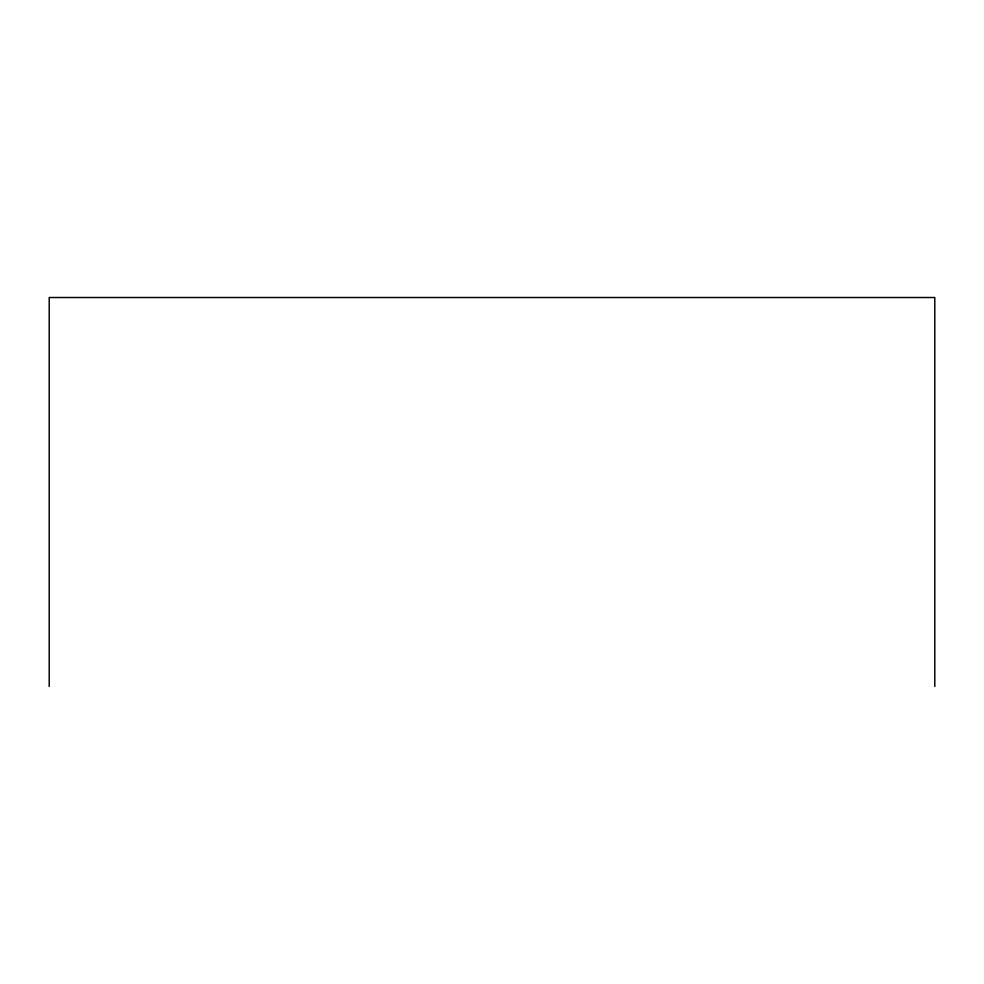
<?xml version="1.0" encoding="UTF-8"?>
<svg xmlns="http://www.w3.org/2000/svg" width="984" height="984" viewBox="0 0 984 984"><rect width="100%" height="100%" fill="white"/><g stroke="black" fill="none" stroke-linecap="round" stroke-linejoin="round"><path stroke-width="1.48" d="M934.8 686.488L934.8 297.512L49.2 297.512L49.2 686.488"/></g></svg>
